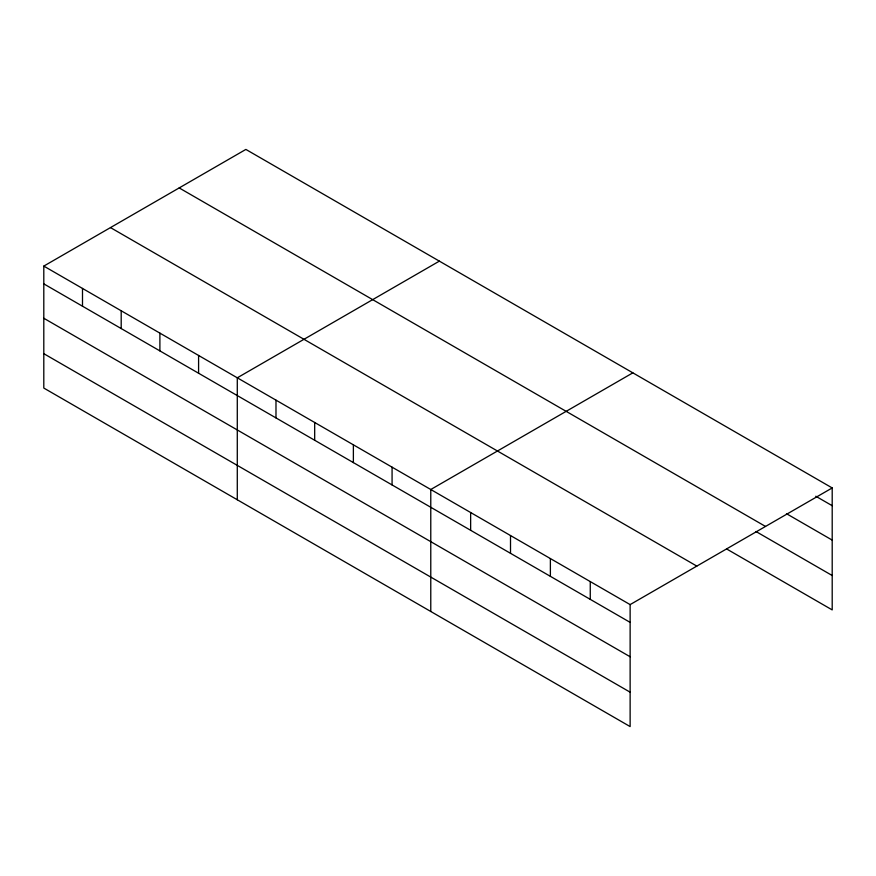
<?xml version="1.0" encoding="UTF-8"?>
<svg xmlns="http://www.w3.org/2000/svg" width="876" height="876" viewBox="0 0 876 876"><rect width="100%" height="100%" fill="white"/><g stroke="black" fill="none" stroke-linecap="round" stroke-linejoin="round"><path stroke-width="1.31" d="M43.8 266.096L630.129 604.604L630.129 726.576L43.8 388.057L43.8 266.096L245.871 149.424L832.2 487.943L832.2 609.904L726.664 548.978M439.358 261.136L237.286 377.808L237.286 499.769M632.844 372.847L430.773 489.509L430.773 611.481M630.129 604.604L832.2 487.943M815.786 496.232L832.2 505.704M786.462 513.686L832.2 540.098M179.186 187.924L765.514 526.443M755.977 531.513L832.2 575.521M110.486 227.596L696.814 566.104M43.8 283.868L630.129 622.376M43.8 318.251L630.129 656.759M43.8 353.674L630.129 692.182M590.26 581.587L590.26 599.359M550.38 558.57L550.38 576.342M510.511 535.554L510.511 553.314M470.642 512.537L470.642 530.298M392.076 467.171L392.076 484.943M353.378 444.833L353.378 462.594M314.681 422.484L314.681 440.256M275.984 400.146L275.984 417.918M198.589 355.459L198.589 373.231M159.892 333.121L159.892 350.893M121.195 310.783L121.195 328.544M82.497 288.434L82.497 306.206"/></g></svg>
